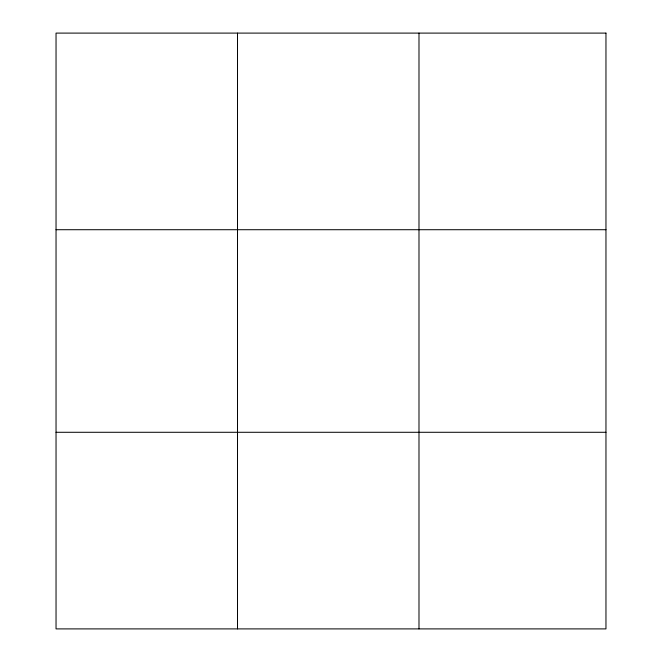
<?xml version="1.0" encoding="UTF-8"?>
<svg xmlns="http://www.w3.org/2000/svg" width="662" height="662" viewBox="0 0 662 662"><rect width="100%" height="100%" fill="white"/><g stroke="black" fill="none" stroke-linecap="round" stroke-linejoin="round"><path stroke-width="0.99" d="M237.509 33.1L237.509 628.9M418.988 33.1L418.988 628.9M56.038 229.714L605.962 229.714M56.038 432.286L605.962 432.286M605.962 33.1L605.962 628.9L56.038 628.9L56.038 33.1L605.962 33.1"/></g></svg>
